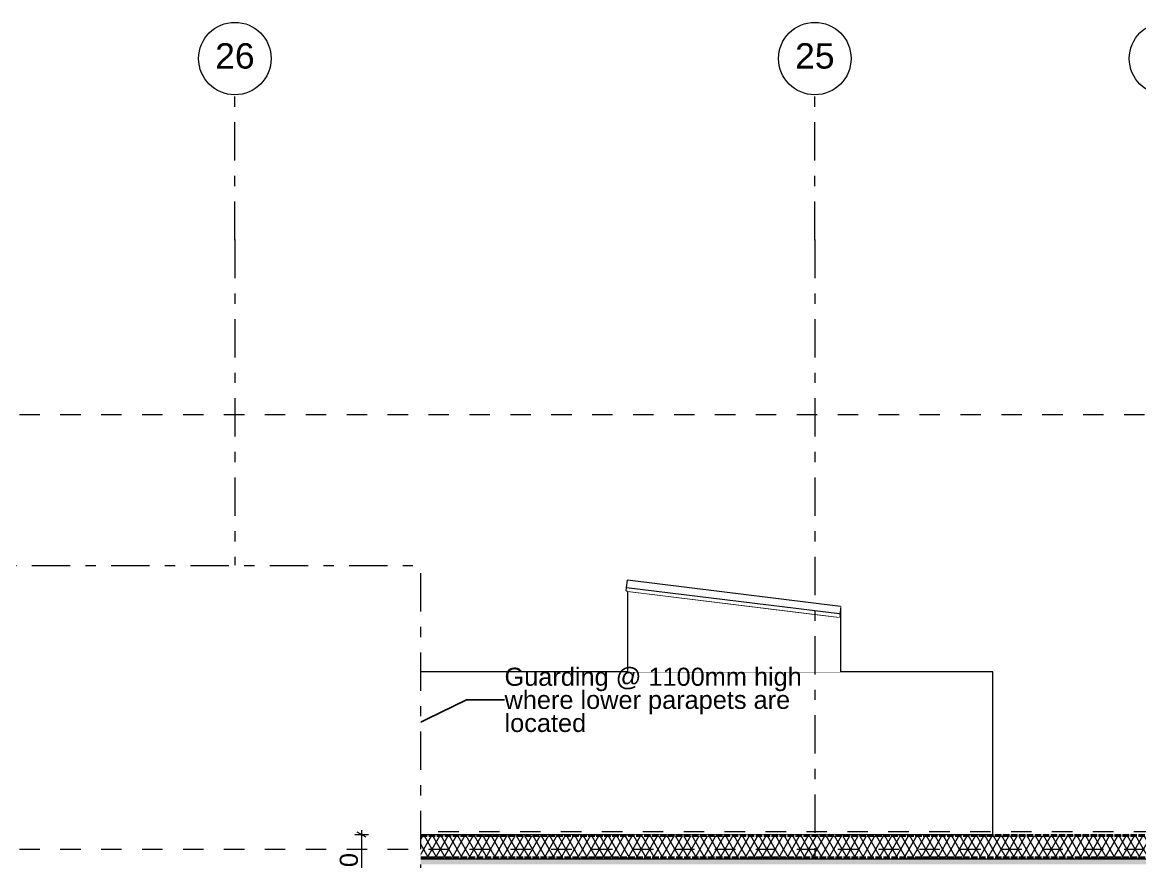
# Model space of a CAD drawing. Header units: millimetres. Extents: x -48147 to 1436659, y -488302 to 18123.
# Drawn here: x 1411869 to 1419576, y -466919 to -461128 of the extents above; entities that cross this region are included whole.
import ezdxf
from ezdxf.enums import TextEntityAlignment as Align

# ---------------------------------------------------------------- set-up
doc = ezdxf.new("R2010")
doc.units = ezdxf.units.MM
doc.header["$MEASUREMENT"] = 0
for name, pattern in [('Dashed', [2822.222233, 1411.111116, -1411.111116]), ('Double Dashed', [546.805537, 264.583325, -105.833328, 70.555556, -105.833328]), ('Hidden Line', [55, 45, -10]), ('Wipeout_Contour', [1000, 0, -1000])]:
    doc.linetypes.add(name, pattern=pattern)
for name, color, linetype, lineweight, true_color in [('0_Pen_No__105', 7, 'Continuous', 15, 0xa6a6a6), ('New_A-15-MG_Structural_Grid_Phase_2_Pen_No__222', 7, 'Continuous', 13, 0x65af33), ('New_A-20-M_Roof_Pen_No__147', 7, 'Continuous', 0, 0x606060), ('New_A-20-M_Roof_Pen_No__149', 7, 'Continuous', 0, 0x2a2a2a), ('New_A-20-M_Roof_Pen_No__162', 7, 'Continuous', 0, 0xe47200), ('New_A-20-M_Roof_Pen_No__63', 7, 'Continuous', 20, 0x606060), ('New_A-20-M_Roof_Pen_No__81', 7, 'Continuous', 20, 0x6a6a6a), ('New_A-25-M_Wall_Ext_Pen_No__104', 7, 'Continuous', 15, 0xa6a6a6), ('New_A-25-M_Wall_Ext_Pen_No__107', 7, 'Continuous', 15, 0xa6a6a6), ('New_A-25-M_Wall_Ext_Pen_No__44', 7, 'Continuous', 35, 0x444444), ('New_A-25-M_Wall_Ext_Pen_No__64', 7, 'Continuous', 20, 0x606060)]:
    doc.layers.add(name, color=color, linetype=linetype, lineweight=lineweight, true_color=true_color)
for name, color, linetype, lineweight in [('0_Pen_No__191', 7, 'Continuous', 5), ('0_Pen_No__85', 8, 'Continuous', 20), ('A-25-M_Wall_Int_Pen_No__2', 8, 'Continuous', 15), ('A-95-P_Drawing_Pen_No__1', 7, 'Continuous', 13), ('New_A-20-M_Floor_Slab_Pen_No__87', 8, 'Continuous', 20), ('New_A-20-M_Roof_Pen_No__193', 7, 'Continuous', 18), ('New_A-20-M_Roof_Pen_No__195', 7, 'Continuous', 35), ('New_A-20-M_Roof_Pen_No__85', 8, 'Continuous', 20), ('New_A-20-M_Roof_Pen_No__92', 8, 'Continuous', 13), ('New_A-25-M_Wall_Ext_Pen_No__1', 7, 'Continuous', 13), ('New_A-25-M_Wall_Ext_Pen_No__87', 8, 'Continuous', 20), ('New_A-25-M_Wall_Int_Pen_No__87', 8, 'Continuous', 20), ('New_A-95-D_1_20_Pen_No__1', 7, 'Continuous', 13), ('S-280-M_COLUMN.IFC Import_Pen_No__88', 8, 'Continuous', 20), ('S-280-M_STRUCT_FRAME.IFC Import_Pen_No__1', 7, 'Continuous', 13), ('S-280-M_STRUCT_FRAME.IFC Import_Pen_No__160', 5, 'Continuous', 200)]:
    doc.layers.add(name, color=color, linetype=linetype, lineweight=lineweight)
for name, color, linetype in [('A-95-P_Drawing', 7, 'Continuous'), ('New_A-15-MG_Structural_Grid_Phase_2', 7, 'Continuous'), ('New_A-20-M_Floor_Slab', 7, 'Continuous'), ('New_A-20-M_Roof', 7, 'Continuous'), ('New_A-25-M_Wall_Ext', 7, 'Continuous'), ('New_A-25-M_Wall_Int', 7, 'Continuous'), ('New_A-95-D_1_20', 7, 'Continuous'), ('S-280-M_COLUMN.IFC Import', 7, 'Continuous'), ('S-280-M_STRUCT_FRAME.IFC Import', 7, 'Continuous')]:
    doc.layers.add(name, color=color, linetype=linetype)
doc.styles.add('GENERATED_STYLE_1', font='')
doc.styles.add('GENERATED_STYLE_2', font='')
doc.styles.get('GENERATED_STYLE_1').set_extended_font_data('Arial')
doc.styles.get('GENERATED_STYLE_2').set_extended_font_data('Swis721 BT')
doc.dimstyles.new('GENERATED_STYLE__4', dxfattribs={"dimtxt": 125, "dimasz": 47.5, "dimexe": 0.18, "dimexo": 50, "dimgap": 0.09, "dimtad": 1, "dimdec": 0, "dimzin": 0, "dimdsep": 46, "dimtxsty": 'GENERATED_STYLE_1', "dimblk": 'ARROWHEAD_2', "dimblk1": 'ARROWHEAD_2', "dimblk2": 'ARROWHEAD_2', "dimcen": 0.09, "dimclrd": 7, "dimclre": 7, "dimclrt": 7, "dimadec": 0, "dimazin": 0, "dimtfac": 1, "dimtdec": 4, "dimtmove": 0, "dimatfit": 3, "dimfxl": 1, "dimtolj": 1, "dimtzin": 0, "dimarcsym": 0})
doc.dimstyles.new('GENERATED_STYLE__5', dxfattribs={"dimtxt": 0.18, "dimasz": 182.4, "dimexe": 0.18, "dimexo": 0.0625, "dimgap": 0.09, "dimtad": 0, "dimtih": 1, "dimtoh": 1, "dimdec": 4, "dimzin": 0, "dimdsep": 46, "dimcen": 0.09, "dimadec": 0, "dimazin": 0, "dimtfac": 1, "dimtdec": 4, "dimtmove": 0, "dimatfit": 3, "dimldrblk": 'ARROWHEAD_5', "dimfxl": 1, "dimtolj": 1, "dimtzin": 0, "dimarcsym": 0})
pattern_1 = [(60, (1424163.897, -483032.797), (-43.30127, 25), []), (120, (1424163.897, -483032.797), (43.30127, 25), [])]
pattern_2 = [(270, (1424163.9, -483032.8), (86.60254, 0), [0, -50]), (270, (1424207.2, -483057.8), (86.60254, 0), [0, -50])]

# ---------------------------------------------------------------- blocks, each defined once
blk = doc.blocks.new('Section Elem_5_2', base_point=(1424163.9, -483032.8))
at = {"layer": 'New_A-25-M_Wall_Ext_Pen_No__44', "linetype": 'Continuous'}
blk.add_line((1413678.6, -465732.8), (1413638.6, -465732.8), dxfattribs=at)
at = {"color": 254, "linetype": 'Wipeout_Contour', "lineweight": 0, "ltscale": 5954266.072375527}
blk.add_wipeout([(1413678.6, -465782.8), (1413638.6, -465782.8), (1413638.6, -466739.5), (1413678.6, -466739.5)], dxfattribs=at).dxf.layer = 'New_A-25-M_Wall_Ext'
at = {"layer": 'New_A-25-M_Wall_Ext_Pen_No__104', "linetype": 'Continuous'}
for points in [[(1413678.6, -465782.8), (1413678.6, -465732.8), (1413638.6, -465732.8), (1413638.6, -465782.8)], [(1413693.6, -466281.5), (1413697.3, -466277.8), (1413698.6, -466272.8), (1413697.3, -466267.8), (1413693.6, -466264.1), (1413688.6, -466262.8), (1413683.6, -466264.1), (1413679.9, -466267.8), (1413678.6, -466272.8), (1413679.9, -466277.8), (1413683.6, -466281.5), (1413688.6, -466282.8)]]:
    blk.add_hatch(color=256, dxfattribs=at).paths.add_polyline_path(points)
at = {"layer": 'New_A-25-M_Wall_Ext_Pen_No__44', "linetype": 'Continuous'}
for p, q in [((1413638.6, -465732.8), (1413638.6, -465782.8)), ((1413678.6, -465782.8), (1413638.6, -465782.8)), ((1413678.6, -465732.8), (1413678.6, -465782.8)), ((1413679.9, -466267.8), (1413678.6, -466272.8)), ((1413678.6, -466272.8), (1413679.9, -466277.8)), ((1413683.6, -466264.1), (1413679.9, -466267.8)), ((1413679.9, -466277.8), (1413683.6, -466281.5)), ((1413688.6, -466262.8), (1413683.6, -466264.1)), ((1413683.6, -466281.5), (1413688.6, -466282.8)), ((1413688.6, -466262.8), (1413693.6, -466264.1)), ((1413693.6, -466281.5), (1413688.6, -466282.8)), ((1413693.6, -466264.1), (1413697.3, -466267.8)), ((1413697.3, -466277.8), (1413693.6, -466281.5)), ((1413697.3, -466267.8), (1413698.6, -466272.8)), ((1413698.6, -466272.8), (1413697.3, -466277.8))]:
    blk.add_line(p, q, dxfattribs=at)
at = {"layer": 'New_A-25-M_Wall_Ext_Pen_No__64', "linetype": 'Continuous'}
for p, q in [((1413638.6, -466739.5), (1413638.6, -465782.8)), ((1413678.6, -466739.5), (1413678.6, -465782.8)), ((1413693.6, -466281.5), (1413693.6, -466281.5)), ((1413697.3, -466267.8), (1413697.3, -466267.8)), ((1413697.3, -466277.8), (1413697.3, -466277.8))]:
    blk.add_line(p, q, dxfattribs=at)
blk = doc.blocks.new('Section Elem_6_2', base_point=(1424163.9, -483032.8))
at = {"layer": 'New_A-25-M_Wall_Ext_Pen_No__64', "linetype": 'Continuous'}
for p, q in [((1413697.3, -466267.8), (1413697.3, -466267.8)), ((1413697.3, -466277.8), (1413697.3, -466277.8))]:
    blk.add_line(p, q, dxfattribs=at)
blk = doc.blocks.new('Section Elem_8_2', base_point=(1424163.9, -483032.8))
at = {"layer": 'New_A-25-M_Wall_Ext_Pen_No__87', "linetype": 'Continuous'}
for p, q in [((1403154.4, -465609.6), (1413335.4, -465609.6)), ((1413335.4, -466733), (1413335.4, -466739.5))]:
    blk.add_line(p, q, dxfattribs=at)
blk = doc.blocks.new('Section Elem_194_2', base_point=(1424163.9, -483032.8))
at = {"color": 254, "linetype": 'Wipeout_Contour', "lineweight": 0, "ltscale": 31268868.39812535}
blk.add_wipeout([(1418563.7, -465609.8), (1413335.4, -465609.8), (1413335.4, -466733), (1413638.6, -466733), (1413638.6, -465732.8), (1413678.6, -465732.8), (1413678.6, -466272.8), (1413679.9, -466267.8), (1413683.6, -466264.1), (1413688.6, -466262.8), (1413693.6, -466264.1), (1413697.3, -466267.8), (1413698.6, -466272.8), (1413697.3, -466277.8), (1413693.6, -466281.5), (1413688.6, -466282.8), (1413683.6, -466281.5), (1413679.9, -466277.8), (1413678.6, -466272.8), (1413678.6, -466733), (1418563.7, -466733)], dxfattribs=at).dxf.layer = 'New_A-25-M_Wall_Ext'
at = {"layer": 'New_A-25-M_Wall_Ext_Pen_No__87', "linetype": 'Continuous'}
for p, q in [((1418563.7, -465609.8), (1413335.4, -465609.8)), ((1418563.7, -466733), (1418563.7, -465609.8)), ((1413638.6, -466733), (1413335.4, -466733)), ((1418563.7, -466733), (1413678.6, -466733))]:
    blk.add_line(p, q, dxfattribs=at)
blk = doc.blocks.new('Section Elem_196_2', base_point=(1424163.9, -483032.8))
at = {"layer": 'New_A-25-M_Wall_Int_Pen_No__87', "linetype": 'Continuous'}
blk.add_line((1413396.6, -466963.6), (1413446.6, -466963.6), dxfattribs=at)
at = {"color": 254, "linetype": 'Wipeout_Contour', "lineweight": 0, "ltscale": 5953803.562503783}
blk.add_wipeout([(1413335.4, -466832.8), (1413326.7, -466832.8), (1413326.7, -466936.5), (1413335.4, -466936.5)], dxfattribs=at).dxf.layer = 'New_A-25-M_Wall_Int'
at = {"color": 254, "linetype": 'Wipeout_Contour', "lineweight": 0, "ltscale": 8931730.832559481}
blk.add_wipeout([(1413326.7, -467574.9), (1413329.1, -467573.9), (1413331.7, -467567.6), (1413331.7, -467302.4), (1413329.1, -467296.1), (1413326.7, -467295.1)], dxfattribs=at).dxf.layer = 'New_A-25-M_Wall_Int'
at = {"color": 254, "linetype": 'Wipeout_Contour', "lineweight": 0, "ltscale": 8959396.11839922}
blk.add_wipeout([(1417359.8, -469565.2), (1417359.8, -470161.4), (1417360.9, -470163.8), (1417425.4, -470163.8), (1417425.4, -469562.8), (1417360.9, -469562.8)], dxfattribs=at).dxf.layer = 'New_A-25-M_Wall_Int'
at = {"layer": 'New_A-25-M_Wall_Int_Pen_No__87', "linetype": 'Continuous'}
blk.add_line((1413326.7, -466832.8), (1413335.4, -466832.8), dxfattribs=at)
blk = doc.blocks.new('Section Elem_261_2', base_point=(1424163.9, -483032.8))
at = {"color": 254, "linetype": 'Wipeout_Contour', "lineweight": 0, "ltscale": 8951231.000174662}
blk.add_wipeout([(1417505.5, -465207.9), (1417502.6, -465231.7), (1417311.6, -465208.2), (1417311.6, -465609.8), (1417511.6, -465609.8), (1417511.6, -465158.2)], dxfattribs=at).dxf.layer = 'New_A-20-M_Floor_Slab'
at = {"color": 254, "linetype": 'Wipeout_Contour', "lineweight": 0, "ltscale": 5969118.31435274}
blk.add_wipeout([(1417311.6, -466739.5), (1417511.6, -466739.5), (1417511.6, -466733), (1417311.6, -466733)], dxfattribs=at).dxf.layer = 'New_A-20-M_Floor_Slab'
at = {"layer": 'New_A-20-M_Floor_Slab_Pen_No__87', "linetype": 'Continuous'}
for p, q in [((1417505.5, -465207.9), (1417511.6, -465158.2)), ((1417511.6, -465158.2), (1417511.6, -465609.8)), ((1417311.6, -465208.2), (1417502.6, -465231.7)), ((1417502.6, -465231.7), (1417505.5, -465207.9)), ((1417511.6, -466733), (1417511.6, -466739.5))]:
    blk.add_line(p, q, dxfattribs=at)
blk = doc.blocks.new('Section Elem_262_2', base_point=(1424163.9, -483032.8))
at = {"color": 254, "linetype": 'Wipeout_Contour', "lineweight": 0, "ltscale": 5964620.018683344}
blk.add_wipeout([(1417311.6, -465208.2), (1416042.5, -465052.4), (1416042.5, -465609.8), (1417311.6, -465609.8)], dxfattribs=at).dxf.layer = 'New_A-20-M_Floor_Slab'
at = {"color": 254, "linetype": 'Wipeout_Contour', "lineweight": 0, "ltscale": 5966327.605976533}
blk.add_wipeout([(1417311.6, -466733), (1416042.5, -466733), (1416042.5, -466739.5), (1417311.6, -466739.5)], dxfattribs=at).dxf.layer = 'New_A-20-M_Floor_Slab'
at = {"layer": 'New_A-20-M_Floor_Slab_Pen_No__87', "linetype": 'Continuous'}
for p, q in [((1416042.5, -465052.4), (1416042.5, -465609.8)), ((1416042.5, -465052.4), (1417311.6, -465208.2)), ((1416042.5, -466733), (1416042.5, -466739.5))]:
    blk.add_line(p, q, dxfattribs=at)
blk = doc.blocks.new('Section Elem_263_2', base_point=(1424163.9, -483032.8))
at = {"color": 254, "linetype": 'Wipeout_Contour', "lineweight": 0, "ltscale": 5964642.371014201}
blk.add_wipeout([(1416036.4, -465027.5), (1417505.5, -465207.9), (1417511.6, -465158.2), (1416042.5, -464977.9)], dxfattribs=at).dxf.layer = 'New_A-20-M_Roof'
at = {"color": 254, "linetype": 'Wipeout_Contour', "lineweight": 0, "ltscale": 5964671.052337846}
blk.add_wipeout([(1417505.5, -465207.9), (1416036.4, -465027.5), (1416033.5, -465051.3), (1417502.6, -465231.7)], dxfattribs=at).dxf.layer = 'New_A-20-M_Roof'
at = {"layer": 'New_A-20-M_Roof_Pen_No__92', "linetype": 'Continuous'}
for p, q in [((1416036.4, -465027.5), (1416042.5, -464977.9)), ((1417511.6, -465158.2), (1416042.5, -464977.9)), ((1416033.5, -465051.3), (1416036.4, -465027.5)), ((1416033.5, -465051.3), (1416042.5, -465052.4)), ((1416036.4, -465027.5), (1417505.5, -465207.9))]:
    blk.add_line(p, q, dxfattribs=at)
blk = doc.blocks.new('Section Elem_316_2', base_point=(1424163.9, -483032.8))
at = {"color": 254, "linetype": 'Wipeout_Contour', "lineweight": 0, "ltscale": 5954983.968708818}
blk.add_wipeout([(1412971.7, -469982.8), (1412971.7, -467862.8), (1412961.7, -467862.8), (1412961.7, -469982.8)], dxfattribs=at).dxf.layer = 'New_A-25-M_Wall_Ext'
at = {"color": 254, "linetype": 'Wipeout_Contour', "lineweight": 0, "ltscale": 5960106.4482334}
blk.add_wipeout([(1412971.7, -474032.8), (1412971.7, -471912.8), (1412961.7, -471912.8), (1412961.7, -474032.8)], dxfattribs=at).dxf.layer = 'New_A-25-M_Wall_Ext'
at = {"layer": 'New_A-25-M_Wall_Ext_Pen_No__107', "linetype": 'Continuous'}
for points in [[(1412961.7, -466428.8), (1412961.7, -467862.8), (1412962.4, -467862.8), (1412962.4, -466428.8)], [(1412961.7, -469982.8), (1412961.7, -471912.8), (1412962.4, -471912.8), (1412962.4, -469982.8)], [(1412961.7, -474932.8), (1412962.4, -474932.8), (1412962.4, -474032.8), (1412961.7, -474032.8)]]:
    blk.add_hatch(color=256, dxfattribs=at).paths.add_polyline_path(points)
at = {"color": 254, "linetype": 'Wipeout_Contour', "lineweight": 0, "ltscale": 7441526.810930144}
blk.add_wipeout([(1412962.4, -467862.8), (1412971.7, -467862.8), (1413161.2, -467862.8), (1413161.2, -466428.8), (1412962.4, -466428.8)], dxfattribs=at).dxf.layer = 'New_A-25-M_Wall_Ext'
at = {"color": 254, "linetype": 'Wipeout_Contour', "lineweight": 0, "ltscale": 8936681.261044776}
blk.add_wipeout([(1412962.4, -471912.8), (1412971.7, -471912.8), (1413161.2, -471912.8), (1413161.2, -469982.8), (1412971.7, -469982.8), (1412962.4, -469982.8)], dxfattribs=at).dxf.layer = 'New_A-25-M_Wall_Ext'
at = {"color": 254, "linetype": 'Wipeout_Contour', "lineweight": 0, "ltscale": 7452754.04578468}
blk.add_wipeout([(1412962.4, -474932.8), (1413161.2, -474932.8), (1413161.2, -474032.8), (1412971.7, -474032.8), (1412962.4, -474032.8)], dxfattribs=at).dxf.layer = 'New_A-25-M_Wall_Ext'
at = {"layer": 'New_A-25-M_Wall_Ext_Pen_No__107', "linetype": 'Continuous'}
h = blk.add_hatch(dxfattribs=at)
h.set_pattern_fill('Batt_Insulation_0002', color=256, style=0, pattern_type=2)
h.set_pattern_definition(pattern_1)
h.paths.add_polyline_path([(1412962.4, -467862.8), (1412971.7, -467862.8), (1413161.2, -467862.8), (1413161.2, -466428.8), (1412962.4, -466428.8)])
for points in [[(1413161.2, -467862.8), (1413161.7, -467862.8), (1413161.7, -466428.8), (1413161.2, -466428.8)], [(1413161.2, -471912.8), (1413161.7, -471912.8), (1413161.7, -469982.8), (1413161.2, -469982.8)], [(1413161.2, -474932.8), (1413161.7, -474932.8), (1413161.7, -474032.8), (1413161.2, -474032.8)]]:
    blk.add_hatch(color=256, dxfattribs=at).paths.add_polyline_path(points)
at = {"layer": 'New_A-25-M_Wall_Ext_Pen_No__107', "linetype": 'Continuous', "lineweight": 0, "true_color": 0x535353}
for points in [[(1413161.7, -467862.8), (1413164.7, -467862.8), (1413164.7, -466428.8), (1413161.7, -466428.8)], [(1413161.7, -471912.8), (1413164.7, -471912.8), (1413164.7, -469982.8), (1413161.7, -469982.8)], [(1413161.7, -474932.8), (1413164.7, -474932.8), (1413164.7, -474032.8), (1413161.7, -474032.8)]]:
    blk.add_hatch(color=251, dxfattribs=at).paths.add_polyline_path(points)
at = {"layer": 'New_A-25-M_Wall_Ext_Pen_No__107', "linetype": 'Continuous'}
h = blk.add_hatch(dxfattribs=at)
h.set_pattern_fill('Batt_Insulation_0002', color=256, style=0, pattern_type=2)
h.set_pattern_definition(pattern_1)
h.paths.add_polyline_path([(1412962.4, -471912.8), (1412971.7, -471912.8), (1413161.2, -471912.8), (1413161.2, -469982.8), (1412971.7, -469982.8), (1412962.4, -469982.8)])
h = blk.add_hatch(dxfattribs=at)
h.set_pattern_fill('Batt_Insulation_0002', color=256, style=0, pattern_type=2)
h.set_pattern_definition(pattern_1)
h.paths.add_polyline_path([(1412962.4, -474932.8), (1413161.2, -474932.8), (1413161.2, -474032.8), (1412971.7, -474032.8), (1412962.4, -474032.8)])
at = {"layer": 'New_A-25-M_Wall_Ext_Pen_No__1', "linetype": 'Continuous'}
for p, q in [((1412961.7, -466428.8), (1412961.7, -467862.8)), ((1412962.4, -466428.8), (1412962.4, -467862.8)), ((1412961.7, -469982.8), (1412961.7, -471912.8)), ((1412962.4, -469982.8), (1412962.4, -471912.8)), ((1412961.7, -474032.8), (1412961.7, -474932.8)), ((1412962.4, -474032.8), (1412962.4, -474932.8))]:
    blk.add_line(p, q, dxfattribs=at)
at = {"layer": 'New_A-25-M_Wall_Ext_Pen_No__1', "linetype": 'Continuous', "flags": 128}
for points in [[(1412971.7, -467862.8), (1412962.4, -467862.8), (1412961.7, -467862.8)], [(1412971.7, -469982.8), (1412962.4, -469982.8), (1412961.7, -469982.8)], [(1412971.7, -471912.8), (1412962.4, -471912.8), (1412961.7, -471912.8)], [(1412971.7, -474032.8), (1412962.4, -474032.8), (1412961.7, -474032.8)]]:
    blk.add_lwpolyline(points, dxfattribs=at)
at = {"color": 254, "linetype": 'Wipeout_Contour', "lineweight": 0, "ltscale": 5953773.608748391}
blk.add_wipeout([(1413164.7, -467862.8), (1413308.7, -467862.8), (1413308.7, -466428.8), (1413164.7, -466428.8)], dxfattribs=at).dxf.layer = 'New_A-25-M_Wall_Ext'
at = {"color": 254, "linetype": 'Wipeout_Contour', "lineweight": 0, "ltscale": 5958564.616603632}
blk.add_wipeout([(1413164.7, -471912.8), (1413308.7, -471912.8), (1413308.7, -469982.8), (1413164.7, -469982.8)], dxfattribs=at).dxf.layer = 'New_A-25-M_Wall_Ext'
at = {"color": 254, "linetype": 'Wipeout_Contour', "lineweight": 0, "ltscale": 5963049.164955448}
blk.add_wipeout([(1413164.7, -474932.8), (1413308.7, -474932.8), (1413308.7, -474032.8), (1413164.7, -474032.8)], dxfattribs=at).dxf.layer = 'New_A-25-M_Wall_Ext'
at = {"layer": 'New_A-25-M_Wall_Ext_Pen_No__107', "linetype": 'Continuous', "lineweight": 0, "true_color": 0x535353}
for points in [[(1413308.7, -467862.8), (1413311.7, -467862.8), (1413311.7, -466428.8), (1413308.7, -466428.8)], [(1413308.7, -471912.8), (1413311.7, -471912.8), (1413311.7, -471182.8), (1413311.7, -470882.8), (1413311.7, -469982.8), (1413308.7, -469982.8)], [(1413308.7, -474932.8), (1413311.7, -474932.8), (1413311.7, -474032.8), (1413308.7, -474032.8)]]:
    blk.add_hatch(color=251, dxfattribs=at).paths.add_polyline_path(points)
at = {"layer": 'New_A-25-M_Wall_Ext_Pen_No__1', "linetype": 'Continuous'}
for p, q in [((1413161.2, -466428.8), (1413161.2, -467862.8)), ((1413161.7, -466428.8), (1413161.7, -467862.8)), ((1413164.7, -466428.8), (1413164.7, -467862.8)), ((1413161.2, -469982.8), (1413161.2, -471912.8)), ((1413161.7, -469982.8), (1413161.7, -471912.8)), ((1413164.7, -469982.8), (1413164.7, -471912.8)), ((1413161.2, -474032.8), (1413161.2, -474932.8)), ((1413161.7, -474032.8), (1413161.7, -474932.8)), ((1413164.7, -474032.8), (1413164.7, -474932.8))]:
    blk.add_line(p, q, dxfattribs=at)
at = {"layer": 'New_A-25-M_Wall_Ext_Pen_No__1', "linetype": 'Continuous', "flags": 128}
blk.add_lwpolyline([(1413161.2, -474932.8), (1412962.4, -474932.8), (1412961.7, -474932.8)], dxfattribs=at)
at = {"color": 254, "linetype": 'Wipeout_Contour', "lineweight": 0, "ltscale": 5954086.935025035}
blk.add_wipeout([(1413311.7, -467862.8), (1413326.7, -467862.8), (1413326.7, -466428.8), (1413311.7, -466428.8)], dxfattribs=at).dxf.layer = 'New_A-25-M_Wall_Ext'
at = {"color": 254, "linetype": 'Wipeout_Contour', "lineweight": 0, "ltscale": 5958225.899000198}
blk.add_wipeout([(1413311.7, -470882.8), (1413326.7, -470882.8), (1413326.7, -469982.8), (1413311.7, -469982.8)], dxfattribs=at).dxf.layer = 'New_A-25-M_Wall_Ext'
at = {"color": 254, "linetype": 'Wipeout_Contour', "lineweight": 0, "ltscale": 5959635.877989685}
blk.add_wipeout([(1413311.7, -471912.8), (1413326.7, -471912.8), (1413326.7, -471182.8), (1413311.7, -471182.8)], dxfattribs=at).dxf.layer = 'New_A-25-M_Wall_Ext'
at = {"color": 254, "linetype": 'Wipeout_Contour', "lineweight": 0, "ltscale": 5963362.003853052}
blk.add_wipeout([(1413311.7, -474932.8), (1413326.7, -474932.8), (1413326.7, -474032.8), (1413311.7, -474032.8)], dxfattribs=at).dxf.layer = 'New_A-25-M_Wall_Ext'
at = {"layer": 'New_A-25-M_Wall_Ext_Pen_No__107', "linetype": 'Continuous'}
h = blk.add_hatch(dxfattribs=at)
h.set_pattern_fill('Plaster_0002', color=256, style=0, pattern_type=2)
h.set_pattern_definition([(270, (1424163.9, -483032.8), (86.60254, 0), [0, -50]), (270, (1424207.2, -483057.8), (86.60254, 0), [0, -50])])
h.paths.add_polyline_path([(1413311.7, -467862.8), (1413326.7, -467862.8), (1413326.7, -466428.8), (1413311.7, -466428.8)])
h = blk.add_hatch(dxfattribs=at)
h.set_pattern_fill('Plaster_0002', color=256, style=0, pattern_type=2)
h.set_pattern_definition(pattern_2)
h.paths.add_polyline_path([(1413311.7, -470882.8), (1413326.7, -470882.8), (1413326.7, -469982.8), (1413311.7, -469982.8)])
h = blk.add_hatch(dxfattribs=at)
h.set_pattern_fill('Plaster_0002', color=256, style=0, pattern_type=2)
h.set_pattern_definition(pattern_2)
h.paths.add_polyline_path([(1413311.7, -471912.8), (1413326.7, -471912.8), (1413326.7, -471182.8), (1413311.7, -471182.8)])
h = blk.add_hatch(dxfattribs=at)
h.set_pattern_fill('Plaster_0002', color=256, style=0, pattern_type=2)
h.set_pattern_definition(pattern_2)
h.paths.add_polyline_path([(1413311.7, -474932.8), (1413326.7, -474932.8), (1413326.7, -474032.8), (1413311.7, -474032.8)])
at = {"layer": 'New_A-25-M_Wall_Ext_Pen_No__1', "linetype": 'Continuous'}
for p, q in [((1413308.7, -466428.8), (1413308.7, -467862.8)), ((1413311.7, -466428.8), (1413311.7, -467862.8)), ((1413326.7, -466428.8), (1413326.7, -467862.8)), ((1413308.7, -469982.8), (1413308.7, -471912.8)), ((1413326.7, -469982.8), (1413326.7, -470882.8)), ((1413326.7, -471182.8), (1413326.7, -471912.8)), ((1413308.7, -474032.8), (1413308.7, -474932.8)), ((1413311.7, -474032.8), (1413311.7, -474932.8)), ((1413326.7, -474032.8), (1413326.7, -474932.8))]:
    blk.add_line(p, q, dxfattribs=at)
at = {"layer": 'New_A-25-M_Wall_Ext_Pen_No__1', "linetype": 'Continuous', "flags": 128}
for points in [[(1413326.7, -466428.8), (1413311.7, -466428.8), (1413308.7, -466428.8), (1413164.7, -466428.8), (1413161.7, -466428.8), (1413161.2, -466428.8), (1412962.4, -466428.8), (1412961.7, -466428.8)], [(1413326.7, -467862.8), (1413311.7, -467862.8), (1413308.7, -467862.8), (1413164.7, -467862.8), (1413161.7, -467862.8)], [(1413311.7, -469982.8), (1413311.7, -470882.8), (1413311.7, -470907.8), (1413311.7, -471182.8), (1413311.7, -471912.8)], [(1413326.7, -471912.8), (1413311.7, -471912.8), (1413308.7, -471912.8), (1413164.7, -471912.8), (1413161.7, -471912.8)], [(1413315.4, -474932.8), (1413311.7, -474932.8), (1413311.2, -474932.8)]]:
    blk.add_lwpolyline(points, dxfattribs=at)
blk = doc.blocks.new('*X345', base_point=(1424163.9, -483032.8))
at = {"layer": 'New_A-20-M_Roof_Pen_No__162', "linetype": 'Continuous'}
for points in [[(1413514.7, -466739.5), (1413364.7, -466739.5), (1413364.7, -466741.5), (1413514.7, -466741.5)], [(1413814.7, -466739.5), (1413664.7, -466739.5), (1413664.7, -466741.5), (1413814.7, -466741.5)], [(1414114.7, -466739.5), (1413964.7, -466739.5), (1413964.7, -466741.5), (1414114.7, -466741.5)], [(1414414.7, -466739.5), (1414264.7, -466739.5), (1414264.7, -466741.5), (1414414.7, -466741.5)], [(1414714.7, -466739.5), (1414564.7, -466739.5), (1414564.7, -466741.5), (1414714.7, -466741.5)], [(1415014.7, -466739.5), (1414864.7, -466739.5), (1414864.7, -466741.5), (1415014.7, -466741.5)], [(1415314.7, -466739.5), (1415164.7, -466739.5), (1415164.7, -466741.5), (1415314.7, -466741.5)], [(1415614.7, -466739.5), (1415464.7, -466739.5), (1415464.7, -466741.5), (1415614.7, -466741.5)], [(1415914.7, -466739.5), (1415764.7, -466739.5), (1415764.7, -466741.5), (1415914.7, -466741.5)], [(1416214.7, -466739.5), (1416064.7, -466739.5), (1416064.7, -466741.5), (1416214.7, -466741.5)], [(1416514.7, -466739.5), (1416364.7, -466739.5), (1416364.7, -466741.5), (1416514.7, -466741.5)], [(1416814.7, -466739.5), (1416664.7, -466739.5), (1416664.7, -466741.5), (1416814.7, -466741.5)], [(1417114.7, -466739.5), (1416964.7, -466739.5), (1416964.7, -466741.5), (1417114.7, -466741.5)], [(1417414.7, -466739.5), (1417264.7, -466739.5), (1417264.7, -466741.5), (1417414.7, -466741.5)], [(1417714.7, -466739.5), (1417564.7, -466739.5), (1417564.7, -466741.5), (1417714.7, -466741.5)], [(1418014.7, -466739.5), (1417864.7, -466739.5), (1417864.7, -466741.5), (1418014.7, -466741.5)], [(1418314.7, -466739.5), (1418164.7, -466739.5), (1418164.7, -466741.5), (1418314.7, -466741.5)], [(1418614.7, -466739.5), (1418464.7, -466739.5), (1418464.7, -466741.5), (1418614.7, -466741.5)], [(1418914.7, -466739.5), (1418764.7, -466739.5), (1418764.7, -466741.5), (1418914.7, -466741.5)], [(1419214.7, -466739.5), (1419064.7, -466739.5), (1419064.7, -466741.5), (1419214.7, -466741.5)], [(1419514.7, -466739.5), (1419364.7, -466739.5), (1419364.7, -466741.5), (1419514.7, -466741.5)]]:
    blk.add_hatch(color=256, dxfattribs=at).paths.add_polyline_path(points)
blk = doc.blocks.new('Section Elem_319_2', base_point=(1424163.9, -483032.8))
at = {"color": 254, "linetype": 'Wipeout_Contour', "lineweight": 0, "ltscale": 5985006.192806136}
blk.add_wipeout([(1429842.6, -466739.5), (1413335.4, -466739.5), (1413335.4, -466741.5), (1429842.6, -466741.5)], dxfattribs=at).dxf.layer = 'New_A-20-M_Roof'
at = {"layer": 'New_A-20-M_Roof'}
blk.add_blockref('*X345', (1424163.9, -483032.8), dxfattribs=at)
at = {"color": 254, "linetype": 'Wipeout_Contour', "lineweight": 0, "ltscale": 5985101.8359493}
blk.add_wipeout([(1413335.4, -466741.5), (1413335.4, -466891.5), (1429843.4, -466891.5), (1429842.6, -466741.5)], dxfattribs=at).dxf.layer = 'New_A-20-M_Roof'
at = {"layer": 'New_A-20-M_Roof_Pen_No__85', "linetype": 'Continuous'}
h = blk.add_hatch(dxfattribs=at)
h.set_pattern_fill('Batt_Insulation_0002', color=256, style=0, pattern_type=2)
h.set_pattern_definition(pattern_1)
h.paths.add_polyline_path([(1413335.4, -466741.5), (1413335.4, -466891.5), (1429843.4, -466891.5), (1429842.6, -466741.5)])
at = {"layer": 'New_A-20-M_Roof_Pen_No__195', "linetype": 'Hidden Line'}
for p, q in [((1429842.6, -466739.5), (1413335.4, -466739.5)), ((1429842.6, -466741.5), (1413335.4, -466741.5))]:
    blk.add_line(p, q, dxfattribs=at)
at = {"color": 254, "linetype": 'Wipeout_Contour', "lineweight": 0, "ltscale": 5985202.513946898}
blk.add_wipeout([(1413335.4, -466891.5), (1413335.4, -466901.5), (1429843.5, -466901.5), (1429843.4, -466891.5)], dxfattribs=at).dxf.layer = 'New_A-20-M_Roof'
at = {"layer": 'New_A-20-M_Roof_Pen_No__81', "linetype": 'Continuous', "lineweight": 0, "true_color": 0x353535}
blk.add_hatch(color=250, dxfattribs=at).paths.add_polyline_path([(1413335.4, -466901.5), (1413335.4, -466936.5), (1429843.7, -466936.5), (1429843.5, -466901.5)])
at = {"layer": 'New_A-20-M_Roof_Pen_No__85', "linetype": 'Continuous'}
h = blk.add_hatch(dxfattribs=at)
h.set_pattern_fill('Batt_Insulation_0002', color=256, style=0, pattern_type=2)
h.set_pattern_definition(pattern_1)
h.paths.add_polyline_path([(1413335.4, -466891.5), (1413335.4, -466901.5), (1429843.5, -466901.5), (1429843.4, -466891.5)])
at = {"layer": 'New_A-20-M_Roof_Pen_No__147', "linetype": 'Continuous'}
blk.add_line((1413335.4, -466901.5), (1413335.4, -466936.5), dxfattribs=at)
at = {"layer": 'New_A-20-M_Roof_Pen_No__149', "linetype": 'Continuous'}
blk.add_line((1429843.5, -466901.5), (1413335.4, -466901.5), dxfattribs=at)
at = {"layer": 'New_A-20-M_Roof_Pen_No__193', "linetype": 'Continuous', "flags": 128}
blk.add_lwpolyline([(1413335.4, -466739.5), (1413335.4, -466741.5), (1413335.4, -466891.5), (1413335.4, -466901.5)], dxfattribs=at)
at = {"layer": 'New_A-20-M_Roof_Pen_No__195', "linetype": 'Hidden Line'}
blk.add_line((1429843.4, -466891.5), (1413335.4, -466891.5), dxfattribs=at)
blk = doc.blocks.new('Section Elem_321_2', base_point=(1424163.9, -483032.8))
at = {"color": 254, "linetype": 'Wipeout_Contour', "lineweight": 0, "ltscale": 5954780.141710084}
blk.add_wipeout([(1413635.8, -466733), (1413635.8, -466739.5), (1413638.6, -466739.5), (1413638.6, -466733)], dxfattribs=at).dxf.layer = 'New_A-20-M_Roof'
at = {"color": 254, "linetype": 'Wipeout_Contour', "lineweight": 0, "ltscale": 5956280.517707}
blk.add_wipeout([(1414385.8, -466733), (1413678.6, -466733), (1413678.6, -466739.5), (1414385.8, -466739.5)], dxfattribs=at).dxf.layer = 'New_A-20-M_Roof'
at = {"layer": 'New_A-20-M_Roof_Pen_No__63', "linetype": 'Continuous'}
for p, q in [((1413635.8, -466739.5), (1413635.8, -466733)), ((1414385.8, -466739.5), (1414385.8, -466733))]:
    blk.add_line(p, q, dxfattribs=at)
blk = doc.blocks.new('Section Elem_400_2', base_point=(1424163.9, -483032.8))
at = {"layer": 'S-280-M_STRUCT_FRAME.IFC Import_Pen_No__160', "linetype": 'Continuous', "lineweight": 0, "true_color": 0x00007f}
blk.add_hatch(color=176, dxfattribs=at).paths.add_polyline_path([(1413161.6, -466502.8), (1413161.6, -466577.8), (1413171.6, -466577.8), (1413171.6, -466520.3), (1413175.1, -466511.8), (1413183.6, -466508.3), (1413289.6, -466508.3), (1413298, -466511.8), (1413301.6, -466520.3), (1413301.6, -466577.8), (1413311.6, -466577.8), (1413311.6, -466502.8)])
at = {"layer": 'S-280-M_STRUCT_FRAME.IFC Import_Pen_No__1', "linetype": 'Continuous'}
for p, q in [((1413161.6, -466502.8), (1413161.6, -466577.8)), ((1413311.6, -466502.8), (1413161.6, -466502.8)), ((1413311.6, -466502.8), (1413311.6, -466577.8)), ((1413171.6, -466577.8), (1413161.6, -466577.8)), ((1413311.6, -466577.8), (1413301.6, -466577.8))]:
    blk.add_line(p, q, dxfattribs=at)
at = {"layer": 'S-280-M_STRUCT_FRAME.IFC Import_Pen_No__1', "linetype": 'Continuous', "flags": 128}
for points in [[(1413175.1, -466511.8), (1413171.6, -466520.3), (1413171.6, -466577.8)], [(1413298, -466511.8), (1413289.6, -466508.3), (1413183.6, -466508.3), (1413175.1, -466511.8)], [(1413298, -466511.8), (1413301.6, -466520.3), (1413301.6, -466577.8)]]:
    blk.add_lwpolyline(points, dxfattribs=at)
blk = doc.blocks.new('Section Elem_402_2', base_point=(1424163.9, -483032.8))
at = {"color": 254, "linetype": 'Wipeout_Contour', "lineweight": 0, "ltscale": 5953778.788104504}
blk.add_wipeout([(1413335.4, -466739.5), (1413411.7, -466739.5), (1413411.7, -466733), (1413335.4, -466733)], dxfattribs=at).dxf.layer = 'S-280-M_COLUMN.IFC Import'
at = {"layer": 'S-280-M_COLUMN.IFC Import_Pen_No__88', "linetype": 'Continuous'}
blk.add_line((1413411.7, -466733), (1413411.7, -466739.5), dxfattribs=at)
blk = doc.blocks.new('Standard grid marker[1]_2', base_point=(1413335.4, -461628.2))
at = {"layer": 'New_A-15-MG_Structural_Grid_Phase_2_Pen_No__222', "linetype": 'Double Dashed'}
for q in [(1413335.4, -461628.2), (1413335.4, -486032.8)]:
    blk.add_line((1413335.4, -462628.2), q, dxfattribs=at)
at = {"layer": 'New_A-15-MG_Structural_Grid_Phase_2_Pen_No__222', "linetype": 'Continuous'}
blk.add_circle((1413335.4, -461378.2), 250, dxfattribs=at)
at = {"layer": 'New_A-15-MG_Structural_Grid_Phase_2_Pen_No__222', "linetype": 'Double Dashed'}
blk.add_point((1413335.4, -462628.2), dxfattribs=at)
blk.add_point((1413335.4, -462628.2), dxfattribs=at)
at = {"layer": 'New_A-15-MG_Structural_Grid_Phase_2_Pen_No__222', "style": 'GENERATED_STYLE_2'}
for tag, p in [('AC_MarkerText_1_0', (1413335.4, -461359.8)), ('AC_MarkerText_1_1', (1413335.4, -487264.4))]:
    blk.add_attdef(tag, text='', height=175, rotation=360, dxfattribs=at).set_placement(p, align=Align.MIDDLE_CENTER)
blk = doc.blocks.new('Standard grid marker[2]_2', base_point=(1417335.4, -461628.2))
at = {"layer": 'New_A-15-MG_Structural_Grid_Phase_2_Pen_No__222', "linetype": 'Double Dashed'}
for q in [(1417335.4, -461628.2), (1417335.4, -486032.8)]:
    blk.add_line((1417335.4, -462628.2), q, dxfattribs=at)
at = {"layer": 'New_A-15-MG_Structural_Grid_Phase_2_Pen_No__222', "linetype": 'Continuous'}
blk.add_circle((1417335.4, -461378.2), 250, dxfattribs=at)
at = {"layer": 'New_A-15-MG_Structural_Grid_Phase_2_Pen_No__222', "linetype": 'Double Dashed'}
blk.add_point((1417335.4, -462628.2), dxfattribs=at)
blk.add_point((1417335.4, -462628.2), dxfattribs=at)
at = {"layer": 'New_A-15-MG_Structural_Grid_Phase_2_Pen_No__222', "style": 'GENERATED_STYLE_2'}
for tag, p in [('AC_MarkerText_1_0', (1417335.4, -461359.7)), ('AC_MarkerText_1_1', (1417335.4, -487264.4))]:
    blk.add_attdef(tag, text='', height=175, rotation=360, dxfattribs=at).set_placement(p, align=Align.MIDDLE_CENTER)
blk = doc.blocks.new('Standard grid marker[3]_2', base_point=(1419754.6, -461628.2))
at = {"layer": 'New_A-15-MG_Structural_Grid_Phase_2_Pen_No__222', "linetype": 'Continuous'}
blk.add_circle((1419754.6, -461378.2), 250, dxfattribs=at)
at = {"layer": 'New_A-15-MG_Structural_Grid_Phase_2_Pen_No__222', "style": 'GENERATED_STYLE_2'}
for tag, p in [('AC_MarkerText_1_0', (1419754.6, -461357.6)), ('AC_MarkerText_1_1', (1419754.6, -487262.2))]:
    blk.add_attdef(tag, text='', height=175, rotation=360, dxfattribs=at).set_placement(p, align=Align.MIDDLE_CENTER)
blk = doc.blocks.new('Dimension_3_2', base_point=(1412587.4, -466428.8))
at = {"layer": 'New_A-95-D_1_20', "linetype": 'Continuous', "lineweight": 0, "true_color": 0x000000}
blk.add_hatch(color=178, dxfattribs=at).paths.add_polyline_path([(1412587.4, -466428.8), (1412687.4, -466328.8), (1412487.4, -466328.8)])
at = {"layer": 'New_A-95-D_1_20_Pen_No__1', "linetype": 'Continuous'}
for p, q in [((1412587.4, -466428.8), (1412487.4, -466328.8)), ((1412487.4, -466328.8), (1412687.4, -466328.8)), ((1412687.4, -466328.8), (1412587.4, -466428.8)), ((1412587.4, -466428.8), (1412512.4, -466428.8)), ((1412587.4, -466428.8), (1412662.4, -466428.8))]:
    blk.add_line(p, q, dxfattribs=at)
at = {"layer": 'New_A-95-D_1_20_Pen_No__1', "insert": (1412125.3, -466308.8), "char_height": 87.5, "attachment_point": 7, "style": 'GENERATED_STYLE_1'}
blk.add_mtext('\\A1;{\\fArial|b0|i0|c0|p34;+22.391 Parapet }', dxfattribs=at)
blk = doc.blocks.new('ARROWHEAD_5')
at = {"color": 0, "linetype": 'Continuous', "lineweight": 0}
blk.add_line((0, 0), (-1, 0), dxfattribs=at)
blk.add_solid([(-1, 0.2679), (0, 0), (-1, -0.2679), (-1, 0.2679)], dxfattribs=at)
blk = doc.blocks.new('*D528', base_point=(1424163.9, -483032.8))
at = {"layer": 'New_A-95-D_1_20_Pen_No__1', "linetype": 'Continuous'}
for p, q in [((1414241.5, -466750.8), (1414179, -466714.8)), ((1414210.3, -466732.8), (1414210.3, -466702.2)), ((1414257.2, -466732.8), (1414163.4, -466732.8)), ((1414210.3, -467282.8), (1414210.3, -466732.8)), ((1414179, -467264.8), (1414241.5, -467300.8))]:
    blk.add_line(p, q, dxfattribs=at)
at = {"layer": 'New_A-95-D_1_20_Pen_No__1', "insert": (1414185.3, -467150.8), "char_height": 125, "attachment_point": 7, "rotation": 90, "style": 'GENERATED_STYLE_1'}
blk.add_mtext('\\A1;{\\fArial|b0|i0|c0|p34;550}', dxfattribs=at)
blk = doc.blocks.new('ARROWHEAD_2')
at = {"color": 0, "linetype": 'Continuous', "lineweight": 0}
for p, q in [((0, 0), (-1, 0)), ((-0.38, -0.66), (0.38, 0.66))]:
    blk.add_line(p, q, dxfattribs=at)
blk = doc.blocks.new('S-23 Building Section_STORY_MARKER', base_point=(1424163.9, -483032.8))
at = {"layer": '0_Pen_No__105', "linetype": 'Dashed', "ltscale": 0.1}
for p, q in [((1400277.5, -463832.8), (1432997.4, -463832.8)), ((1400277.5, -466832.8), (1432997.4, -466832.8))]:
    blk.add_line(p, q, dxfattribs=at)

msp = doc.modelspace()

# ---------------------------------------------------------------- block references
at = {"layer": 'New_A-25-M_Wall_Ext'}
for name in ['Section Elem_8_2', 'Section Elem_5_2']:
    msp.add_blockref(name, (1424163.9, -483032.8), dxfattribs=at)

# ---------------------------------------------------------------- next in the draw order: block references
msp.add_blockref('Section Elem_6_2', (1424163.9, -483032.8), dxfattribs=at)
at = {"layer": 'New_A-25-M_Wall_Int'}
msp.add_blockref('Section Elem_196_2', (1424163.9, -483032.8), dxfattribs=at)

# ---------------------------------------------------------------- next in the draw order: block references
at = {"layer": 'New_A-25-M_Wall_Ext'}
msp.add_blockref('Section Elem_194_2', (1424163.9, -483032.8), dxfattribs=at)

# ---------------------------------------------------------------- next in the draw order: block references
at = {"layer": 'New_A-20-M_Floor_Slab'}
msp.add_blockref('Section Elem_261_2', (1424163.9, -483032.8), dxfattribs=at)
at = {"layer": 'New_A-25-M_Wall_Ext'}
msp.add_blockref('Section Elem_316_2', (1424163.9, -483032.8), dxfattribs=at)

# ---------------------------------------------------------------- next in the draw order: block references
at = {"layer": 'New_A-20-M_Floor_Slab'}
msp.add_blockref('Section Elem_262_2', (1424163.9, -483032.8), dxfattribs=at)
at = {"layer": 'New_A-95-D_1_20', "linetype": 'Continuous'}
msp.add_blockref('Dimension_3_2', (1412587.4, -466428.8), dxfattribs=at)
at = {"layer": 'S-280-M_STRUCT_FRAME.IFC Import'}
msp.add_blockref('Section Elem_400_2', (1424163.9, -483032.8), dxfattribs=at)

# ---------------------------------------------------------------- next in the draw order: block references
at = {"layer": 'New_A-20-M_Roof'}
for name in ['Section Elem_263_2', 'Section Elem_319_2']:
    msp.add_blockref(name, (1424163.9, -483032.8), dxfattribs=at)

# ---------------------------------------------------------------- next in the draw order: texts
at = {"layer": '0_Pen_No__191', "linetype": 'Continuous', "insert": (1415195.2, -465803.4), "char_height": 125, "width": 2119.797, "attachment_point": 4, "line_spacing_factor": 0.764188, "style": 'GENERATED_STYLE_2'}
msp.add_mtext('\\A1;{\\fSwis721 BT|b0|i0|c0|p34;Guarding @ 1100mm high where lower parapets are located }', dxfattribs=at)

# ---------------------------------------------------------------- next in the draw order: leaders
at = {"layer": '0_Pen_No__85', "linetype": 'Continuous', "annotation_type": 0, "has_hookline": 1, "hookline_direction": 0, "text_width": 2017.9}
msp.add_leader([(1413678.6, -466415.3), (1414932.1, -465803.4), (1415195.2, -465803.4)], dimstyle='GENERATED_STYLE__5', dxfattribs=at)

# ---------------------------------------------------------------- next in the draw order: block references
at = {"layer": 'New_A-15-MG_Structural_Grid_Phase_2', "color": 8, "linetype": 'Continuous', "lineweight": 15}
ref = msp.add_blockref('Standard grid marker[2]_2', (1417335.4, -461628.2), dxfattribs=at)
ref.add_attrib('AC_MarkerText_1', '25', dxfattribs={"layer": 'New_A-15-MG_Structural_Grid_Phase_2_Pen_No__222', "color": 85, "true_color": 0x65af33, "height": 175, "rotation": 360, "style": 'GENERATED_STYLE_2'}).set_placement((1417335.4, -461359.7), align=Align.MIDDLE_CENTER)
msp.add_blockref('Standard grid marker[3]_2', (1419754.6, -461628.2), dxfattribs=at)
at = {"layer": 'New_A-20-M_Roof'}
msp.add_blockref('Section Elem_321_2', (1424163.9, -483032.8), dxfattribs=at)
at = {"layer": 'S-280-M_COLUMN.IFC Import'}
msp.add_blockref('Section Elem_402_2', (1424163.9, -483032.8), dxfattribs=at)

# ---------------------------------------------------------------- next in the draw order: linework, layer by layer
at = {"layer": 'A-25-M_Wall_Int_Pen_No__2', "linetype": 'Dashed', "ltscale": 0.1}
msp.add_line((1413326.7, -466709.9), (1429857.5, -466709.9), dxfattribs=at)

# ---------------------------------------------------------------- next in the draw order: block references
at = {"layer": 'New_A-15-MG_Structural_Grid_Phase_2', "color": 8, "linetype": 'Continuous', "lineweight": 15}
ref = msp.add_blockref('Standard grid marker[1]_2', (1413335.4, -461628.2), dxfattribs=at)
ref.add_attrib('AC_MarkerText_1', '26', dxfattribs={"layer": 'New_A-15-MG_Structural_Grid_Phase_2_Pen_No__222', "color": 85, "true_color": 0x65af33, "height": 175, "rotation": 360, "style": 'GENERATED_STYLE_2'}).set_placement((1413335.4, -461359.8), align=Align.MIDDLE_CENTER)

# ---------------------------------------------------------------- next in the draw order: wipeouts: each hides what was drawn before it
at = {"color": 254, "linetype": 'Wipeout_Contour', "lineweight": 0, "ltscale": 5945399.093806557}
msp.add_wipeout([(1402093, -464875.1), (1414616.4, -464875.1), (1414616.4, -485231.7), (1402093, -485231.7)], dxfattribs=at).dxf.layer = 'A-95-P_Drawing'

# ---------------------------------------------------------------- next in the draw order: linework, layer by layer
at = {"layer": 'A-95-P_Drawing_Pen_No__1', "linetype": 'Double Dashed', "flags": 128}
msp.add_lwpolyline([(1402093, -464875.1), (1414616.4, -464875.1), (1414616.4, -485231.7), (1402093, -485231.7)], close=True, dxfattribs=at)

# ---------------------------------------------------------------- next in the draw order: dimensions: what is measured, and where the dimension line sits
at = {"layer": 'New_A-95-D_1_20', "linetype": 'Continuous'}
dim = msp.add_linear_dim(base=(1414210.3, -466732.8), p1=(1414203.3, -467282.8), p2=(1414219.4, -466732.8), angle=90, dimstyle='GENERATED_STYLE__4', dxfattribs=at)
dim.commit()
dim.dimension.update_dxf_attribs({"geometry": '*D528', "text_midpoint": (1414122.8, -466992.7), "dimtype": 160, "text_rotation": 90})

# ---------------------------------------------------------------- next in the draw order: block references
at = {"linetype": 'Continuous', "lineweight": 0}
msp.add_blockref('S-23 Building Section_STORY_MARKER', (1424163.9, -483032.8), dxfattribs=at)

doc.saveas('drawing.dxf')
